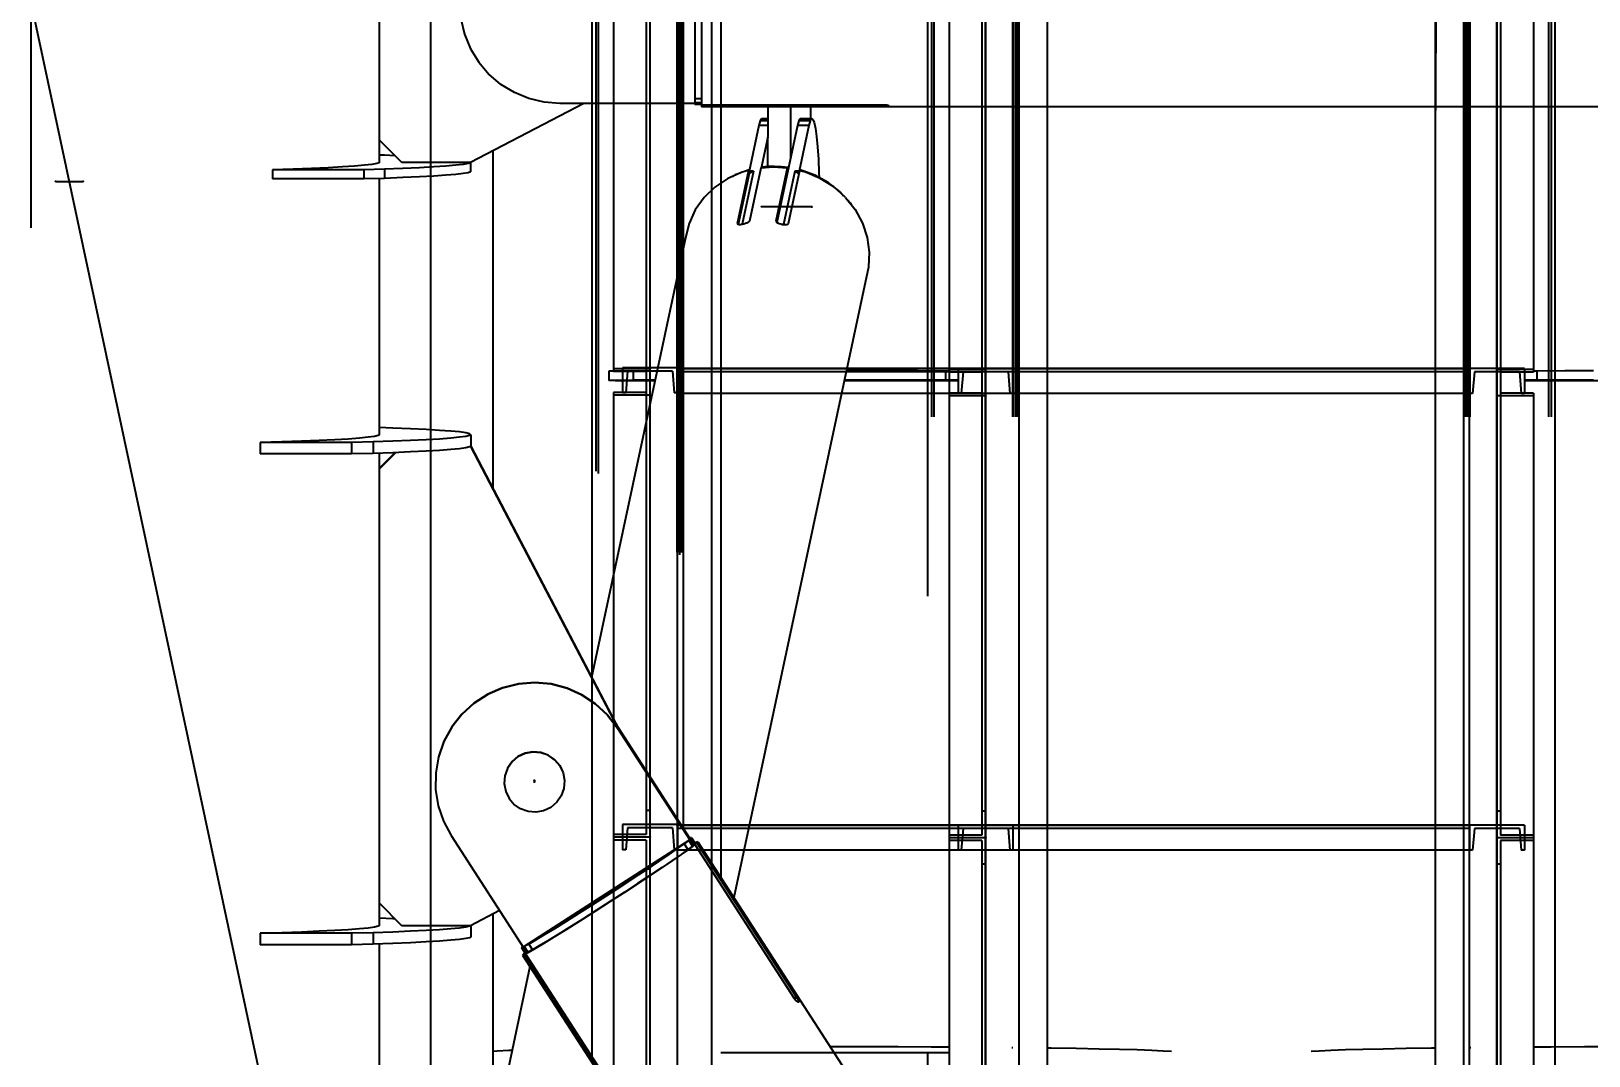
# Model space of a CAD drawing. Header units: millimetres. Extents: x 150209.93 to 150215.05, y 136675.65 to 136679.93.
# Drawn here: x 150211.2963 to 150211.3645, y 136677.5847 to 136677.6296 of the extents above; entities that cross this region are included whole.
import ezdxf

# ---------------------------------------------------------------- set-up
doc = ezdxf.new("R2010")
doc.units = ezdxf.units.MM
doc.header["$LTSCALE"] = 0.25
for name, pattern in [('CENTER', [50.8, 31.75, -6.35, 6.35, -6.35]), ('XKITLINE00', [0]), ('XKITLINE02', [4, 2, -2]), ('XKITLINE03', [6, 3, -1, 1, -1])]:
    doc.linetypes.add(name, pattern=pattern)
doc.styles.add('ROMANS', font='romans.shx')
doc.dimstyles.new('MD300', dxfattribs={"dimtxt": 2.5, "dimasz": 2.5, "dimexe": 1, "dimexo": 1, "dimgap": 0.5, "dimtad": 1, "dimdec": 1, "dimlfac": 50, "dimrnd": 0.5, "dimdsep": 46, "dimtxsty": 'ROMANS', "dimcen": 1, "dimclrd": 146, "dimclre": 146, "dimclrt": 30, "dimadec": 1, "dimazin": 2, "dimtfac": 1, "dimtdec": 1, "dimtmove": 0, "dimatfit": 1, "dimfxl": 1, "dimtolj": 1, "dimtzin": 0, "dimlwd": -1, "dimlwe": -1, "dimarcsym": 0})

# ---------------------------------------------------------------- blocks, each defined once
blk = doc.blocks.new('çatıı')
at = {"color": 8, "linetype": 'CENTER'}
for p, q in [((11840, 8951.04), (11840, 10620.27)), ((11927.5, 9590.27), (11927.5, 10410.27)), ((12370, 9180.27), (11840, 10000.27)), ((11927.5, 9590.27), (11840, 10000.27)), ((11840, 9180.27), (12013.55, 9993.5)), ((11845.37, 9961.1), (11851.34, 9961.09)), ((12010.93, 9955.52), (11999.97, 9955.55)), ((11950.2, 9829.94), (11950.2, 9829.61))]:
    blk.add_line(p, q, dxfattribs=at)
at = {"color": 116, "linetype": 'XKITLINE02', "true_color": 0x136734}
for p, q in [((12037.16, 10409.49), (12037.16, 9590.91)), ((12037.69, 10409.49), (12037.69, 9590.91)), ((12054.92, 10409.49), (12054.92, 9590.91)), ((12055, 10409.49), (12055.01, 9590.95)), ((12055, 10409.49), (12055, 9590.95)), ((12055.46, 10409.49), (12055.46, 9590.91)), ((12055.85, 10409.49), (12055.86, 9590.95)), ((12055.85, 10409.49), (12055.85, 9590.95)), ((12154.14, 10409.49), (12154.14, 9590.95)), ((12154.14, 10409.49), (12154.14, 9590.95)), ((12154.54, 10409.49), (12154.54, 9590.91)), ((12154.54, 10409.49), (12154.54, 9590.91)), ((12154.99, 10409.49), (12154.99, 9590.95)), ((12154.99, 10409.49), (12154.99, 9590.95)), ((12155.07, 10409.49), (12155.07, 9590.91)), ((12155.07, 10409.49), (12155.07, 9590.91)), ((12172.3, 10409.49), (12172.31, 9590.91)), ((12172.3, 10409.49), (12172.3, 9590.91)), ((12172.84, 10409.49), (12172.84, 9590.91)), ((12172.84, 10409.49), (12172.84, 9590.91)), ((11963.66, 10397.62), (11963.66, 9742.92)), ((11964.19, 10397.09), (11964.19, 9743.46)), ((11981.43, 10379.86), (11981.43, 9760.69)), ((11981.51, 10379.77), (11981.51, 9760.77)), ((11981.96, 10379.32), (11981.96, 9761.22)), ((11982.36, 10379.77), (11982.36, 9760.77)), ((11982.81, 10378.47), (11982.81, 9762.07)), ((11991.01, 10370.27), (11991.01, 9770.27)), ((12036.31, 10370.27), (12036.31, 9770.27)), ((11962.81, 10022.4), (11962.81, 9978.15)), ((11982.81, 10022.4), (11982.81, 9978.15)), ((11989.01, 10023.11), (11989.01, 9977.44)), ((11991.01, 10023.11), (11991.01, 9977.44)), ((12041.01, 10023.11), (12041.01, 9977.44)), ((12056.31, 10023.11), (12056.31, 9977.44)), ((12062.5, 10023.11), (12062.5, 9977.44)), ((12062.51, 10023.11), (12062.51, 9977.44)), ((12147.49, 10023.11), (12147.49, 9977.44)), ((12147.49, 10023.11), (12147.49, 9977.44)), ((12153.69, 10023.11), (12153.69, 9977.44)), ((12153.69, 10023.11), (12153.69, 9977.44)), ((12173.69, 10023.11), (12173.69, 9977.44)), ((12173.69, 10023.11), (12173.69, 9977.44)), ((11967.51, 10017.52), (11967.51, 9919.49)), ((11974.71, 10016.94), (11974.71, 9914.27)), ((11975.51, 10017.52), (11975.51, 9914.27)), ((12041.01, 10017.38), (12041.01, 9978.88)), ((12048.21, 10016.8), (12048.21, 9978.88)), ((12049.01, 10017.38), (12049.01, 9914.13)), ((12160.99, 10017.38), (12160.99, 9914.13)), ((12160.99, 10017.38), (12160.99, 9914.13)), ((12161.79, 10016.8), (12161.79, 9914.13)), ((12161.79, 10016.8), (12161.79, 9914.13)), ((12168.99, 10017.38), (12168.99, 9919.35)), ((12168.99, 10017.38), (12168.99, 9919.35)), ((11975.51, 10009.95), (11975.51, 9920.07)), ((12041.01, 9978.88), (12041.01, 9919.35)), ((12048.21, 9978.88), (12048.21, 9914.13)), ((12049.01, 9978.88), (12049.01, 9919.93)), ((11975.51, 9920.07), (11967.51, 9920.07)), ((11969.51, 9920.27), (11969.51, 9914.77)), ((11981.51, 9920.27), (11969.51, 9920.27)), ((11969.51, 9920.27), (11969.51, 9914.77)), ((11975.51, 9920.09), (11974.71, 9920.09)), ((11974.71, 9920.09), (11974.71, 9818.11)), ((11975.51, 9920.09), (11975.51, 9817.52)), ((11981.51, 9920.27), (11981.51, 9914.77)), ((11981.51, 9920.27), (11981.51, 9914.77)), ((11981.51, 9920.13), (11981.51, 9914.63)), ((11982.81, 9920.13), (11981.51, 9920.13)), ((12062.51, 9920.13), (11991.01, 9920.13)), ((12049.01, 9919.93), (12041.01, 9919.93)), ((12043.01, 9920.13), (12043.01, 9914.63)), ((12055.01, 9920.13), (12043.01, 9920.13)), ((12043.01, 9920.13), (12043.01, 9914.63)), ((12049.01, 9919.94), (12048.21, 9919.94)), ((12048.21, 9919.94), (12048.21, 9817.96)), ((12049.01, 9919.94), (12049.01, 9817.38)), ((12055.01, 9920.13), (12055.01, 9914.63)), ((12062.51, 9920.13), (12055.01, 9920.13)), ((12055.01, 9920.13), (12055.01, 9914.63)), ((12055.01, 9920.13), (12055.01, 9914.63)), ((12154.99, 9920.13), (12147.49, 9920.13)), ((12154.99, 9920.13), (12147.49, 9920.13)), ((12154.99, 9920.13), (12154.99, 9914.63)), ((12154.99, 9920.13), (12154.99, 9914.63)), ((12154.99, 9920.13), (12154.99, 9914.63)), ((12166.99, 9920.13), (12154.99, 9920.13)), ((12154.99, 9920.13), (12154.99, 9914.63)), ((12154.99, 9920.13), (12154.99, 9914.63)), ((12166.99, 9920.13), (12154.99, 9920.13)), ((12154.99, 9920.13), (12154.99, 9914.63)), ((12160.99, 9919.94), (12160.99, 9817.38)), ((12161.79, 9919.94), (12160.99, 9919.94)), ((12160.99, 9919.94), (12160.99, 9817.38)), ((12161.79, 9919.94), (12160.99, 9919.94)), ((12168.99, 9919.93), (12160.99, 9919.93)), ((12168.99, 9919.93), (12160.99, 9919.93)), ((12161.79, 9919.94), (12161.79, 9817.96)), ((12161.79, 9919.94), (12161.79, 9817.96)), ((12166.99, 9920.13), (12166.99, 9914.63)), ((12166.99, 9920.13), (12166.99, 9914.63)), ((12166.99, 9920.13), (12166.99, 9914.63)), ((12166.99, 9920.13), (12166.99, 9914.63)), ((11974.71, 9919.49), (11967.51, 9919.49)), ((11970.57, 9919.57), (11970.19, 9914.77)), ((11970.57, 9919.57), (11970.19, 9914.77)), ((11980.44, 9919.57), (11970.57, 9919.57)), ((11980.44, 9919.57), (11980.83, 9914.77)), ((11980.44, 9919.57), (11980.83, 9914.77)), ((12154.99, 9919.43), (11981.51, 9919.43)), ((12048.21, 9919.35), (12041.01, 9919.35)), ((12044.07, 9919.43), (12043.69, 9914.63)), ((12044.07, 9919.43), (12043.69, 9914.63)), ((12053.94, 9919.43), (12044.07, 9919.43)), ((12053.94, 9919.43), (12054.33, 9914.63)), ((12053.94, 9919.43), (12054.33, 9914.63)), ((12154.99, 9919.43), (12055.01, 9919.43)), ((12156.05, 9919.43), (12155.67, 9914.63)), ((12156.05, 9919.43), (12155.67, 9914.63)), ((12156.05, 9919.43), (12155.67, 9914.63)), ((12156.05, 9919.43), (12155.67, 9914.63)), ((12165.92, 9919.43), (12156.05, 9919.43)), ((12165.92, 9919.43), (12156.05, 9919.43)), ((12168.99, 9919.35), (12161.79, 9919.35)), ((12168.99, 9919.35), (12161.79, 9919.35)), ((12165.92, 9919.43), (12166.31, 9914.63)), ((12165.92, 9919.43), (12166.31, 9914.63)), ((12165.92, 9919.43), (12166.31, 9914.63)), ((12165.92, 9919.43), (12166.31, 9914.63)), ((11974.71, 9914.84), (11967.51, 9914.84)), ((11967.51, 9914.84), (11967.51, 9817.52)), ((11975.51, 9914.26), (11967.51, 9914.26)), ((11970.19, 9914.77), (11969.51, 9914.77)), ((11975.51, 9914.27), (11974.71, 9914.27)), ((11981.51, 9914.77), (11980.83, 9914.77)), ((11982.81, 9914.63), (11981.51, 9914.63)), ((12062.51, 9914.63), (11991.01, 9914.63)), ((12048.21, 9914.7), (12041.01, 9914.7)), ((12041.01, 9914.7), (12041.01, 9817.38)), ((12049.01, 9914.12), (12041.01, 9914.12)), ((12043.69, 9914.63), (12043.01, 9914.63)), ((12049.01, 9914.13), (12048.21, 9914.13)), ((12055.01, 9914.63), (12054.33, 9914.63)), ((12062.51, 9914.63), (12055.01, 9914.63)), ((12154.99, 9914.63), (12147.49, 9914.63)), ((12154.99, 9914.63), (12147.49, 9914.63)), ((12155.67, 9914.63), (12154.99, 9914.63)), ((12155.67, 9914.63), (12154.99, 9914.63)), ((12161.79, 9914.13), (12160.99, 9914.13)), ((12161.79, 9914.13), (12160.99, 9914.13)), ((12168.99, 9914.12), (12160.99, 9914.12)), ((12168.99, 9914.12), (12160.99, 9914.12)), ((12168.99, 9914.7), (12161.79, 9914.7)), ((12168.99, 9914.7), (12161.79, 9914.7)), ((12166.99, 9914.63), (12166.31, 9914.63)), ((12166.99, 9914.63), (12166.31, 9914.63)), ((12168.99, 9914.7), (12168.99, 9817.38)), ((12168.99, 9914.7), (12168.99, 9817.38)), ((11962.81, 9852.34), (11962.81, 9768.18)), ((11975.51, 9830.75), (11975.51, 9817.52)), ((11975.51, 9823.35), (11974.71, 9823.35)), ((12049.01, 9823.2), (12048.21, 9823.2)), ((12160.99, 9823.2), (12160.99, 9817.38)), ((12161.79, 9823.2), (12160.99, 9823.2)), ((12161.79, 9823.2), (12160.99, 9823.2)), ((12161.79, 9823.2), (12161.79, 9817.96)), ((11974.71, 9818.11), (11967.51, 9818.11)), ((11975.51, 9817.52), (11967.51, 9817.52)), ((11967.51, 9817.52), (11967.51, 9760.07)), ((11975.51, 9817.52), (11967.51, 9817.52)), ((11969.51, 9820.27), (11969.51, 9814.77)), ((11981.51, 9820.27), (11969.51, 9820.27)), ((11969.51, 9820.27), (11969.51, 9814.77)), ((11970.57, 9819.57), (11970.19, 9814.77)), ((11970.57, 9819.57), (11970.19, 9814.77)), ((11980.44, 9819.57), (11970.57, 9819.57)), ((11975.51, 9817.52), (11975.51, 9753.77)), ((11980.44, 9819.57), (11980.83, 9814.77)), ((11980.44, 9819.57), (11980.83, 9814.77)), ((11981.51, 9820.27), (11981.51, 9814.77)), ((11981.51, 9820.27), (11981.51, 9814.77)), ((11981.51, 9820.13), (11981.51, 9814.63)), ((11982.81, 9820.13), (11981.51, 9820.13)), ((12154.99, 9819.43), (11981.51, 9819.43)), ((12062.51, 9820.13), (11991.01, 9820.13)), ((12048.21, 9817.96), (12041.01, 9817.96)), ((12043.01, 9820.13), (12043.01, 9814.63)), ((12055.01, 9820.13), (12043.01, 9820.13)), ((12043.01, 9820.13), (12043.01, 9814.63)), ((12044.07, 9819.43), (12043.69, 9814.63)), ((12044.07, 9819.43), (12043.69, 9814.63)), ((12053.94, 9819.43), (12044.07, 9819.43)), ((12049.01, 9820.13), (12049.01, 9817.38)), ((12053.94, 9819.43), (12054.33, 9814.63)), ((12053.94, 9819.43), (12054.33, 9814.63)), ((12055.01, 9820.13), (12055.01, 9814.63)), ((12062.51, 9820.13), (12055.01, 9820.13)), ((12055.01, 9820.13), (12055.01, 9814.63)), ((12055.01, 9820.13), (12055.01, 9814.63)), ((12154.99, 9819.43), (12055.01, 9819.43)), ((12154.99, 9820.13), (12147.49, 9820.13)), ((12154.99, 9820.13), (12147.49, 9820.13)), ((12154.99, 9820.13), (12154.99, 9814.63)), ((12154.99, 9820.13), (12154.99, 9814.63)), ((12154.99, 9820.13), (12154.99, 9814.63)), ((12166.99, 9820.13), (12154.99, 9820.13)), ((12154.99, 9820.13), (12154.99, 9814.63)), ((12154.99, 9820.13), (12154.99, 9814.63)), ((12166.99, 9820.13), (12154.99, 9820.13)), ((12154.99, 9820.13), (12154.99, 9814.63)), ((12156.05, 9819.43), (12155.67, 9814.63)), ((12156.05, 9819.43), (12155.67, 9814.63)), ((12156.05, 9819.43), (12155.67, 9814.63)), ((12156.05, 9819.43), (12155.67, 9814.63)), ((12165.92, 9819.43), (12156.05, 9819.43)), ((12165.92, 9819.43), (12156.05, 9819.43)), ((12168.99, 9817.96), (12161.79, 9817.96)), ((12168.99, 9817.96), (12161.79, 9817.96)), ((12165.92, 9819.43), (12166.31, 9814.63)), ((12165.92, 9819.43), (12166.31, 9814.63)), ((12165.92, 9819.43), (12166.31, 9814.63)), ((12165.92, 9819.43), (12166.31, 9814.63)), ((12166.99, 9820.13), (12166.99, 9814.63)), ((12166.99, 9820.13), (12166.99, 9814.63)), ((12166.99, 9820.13), (12166.99, 9814.63)), ((12166.99, 9820.13), (12166.99, 9814.63)), ((12168.99, 9817.96), (12168.99, 9817.38)), ((11974.71, 9816.82), (11967.51, 9816.82)), ((11970.19, 9814.77), (11969.51, 9814.77)), ((11974.71, 9816.82), (11974.71, 9753.77)), ((11981.51, 9814.77), (11980.83, 9814.77)), ((11987.19, 9814.63), (11981.51, 9814.63)), ((12062.51, 9814.63), (11991.01, 9814.63)), ((12049.01, 9817.38), (12041.01, 9817.38)), ((12041.01, 9817.38), (12041.01, 9725.38)), ((12049.01, 9817.38), (12041.01, 9817.38)), ((12048.21, 9816.8), (12041.01, 9816.8)), ((12043.69, 9814.63), (12043.01, 9814.63)), ((12048.21, 9816.8), (12048.21, 9717.45)), ((12049.01, 9817.38), (12049.01, 9716.47)), ((12055.01, 9814.63), (12054.33, 9814.63)), ((12062.51, 9814.63), (12055.01, 9814.63)), ((12154.99, 9814.63), (12147.49, 9814.63)), ((12154.99, 9814.63), (12147.49, 9814.63)), ((12155.67, 9814.63), (12154.99, 9814.63)), ((12155.67, 9814.63), (12154.99, 9814.63)), ((12168.99, 9817.38), (12160.99, 9817.38)), ((12168.99, 9817.38), (12160.99, 9817.38)), ((12160.99, 9817.38), (12160.99, 9714.13)), ((12168.99, 9817.38), (12160.99, 9817.38)), ((12160.99, 9817.38), (12160.99, 9714.13)), ((12168.99, 9817.38), (12160.99, 9817.38)), ((12161.79, 9816.8), (12161.79, 9714.13)), ((12168.99, 9816.8), (12161.79, 9816.8)), ((12161.79, 9816.8), (12161.79, 9714.13)), ((12168.99, 9816.8), (12161.79, 9816.8)), ((12166.99, 9814.63), (12166.31, 9814.63)), ((12166.99, 9814.63), (12166.31, 9814.63)), ((12168.99, 9817.38), (12168.99, 9719.35)), ((12168.99, 9817.38), (12168.99, 9719.35)), ((11989.01, 9811.82), (11989.01, 9760.77)), ((12049.01, 9811.57), (12048.21, 9811.57)), ((12161.79, 9811.57), (12160.99, 9811.57)), ((12161.79, 9811.57), (12160.99, 9811.57)), ((11975.51, 9810.52), (11974.71, 9810.52)), ((12041.01, 9770.27), (11991.01, 9770.27))]:
    blk.add_line(p, q, dxfattribs=at)
at = {"color": 1, "linetype": 'XKITLINE03'}
for p, q in [((12049.01, 9590.91), (12049.01, 10409.49)), ((12055, 10409.49), (12055.01, 9590.95)), ((12055, 10409.49), (12055, 9590.95)), ((12154.99, 9590.95), (12154.99, 10409.49)), ((12154.99, 9590.95), (12154.99, 10409.49)), ((12160.99, 10409.49), (12160.99, 9590.91)), ((12160.99, 9590.91), (12160.99, 10409.49)), ((11981.51, 9760.77), (11981.51, 10379.77)), ((11975.51, 10017.52), (11975.51, 9920.07)), ((12049.01, 10017.38), (12049.01, 9919.93)), ((12160.99, 9919.93), (12160.99, 10017.38)), ((12160.99, 9919.93), (12160.99, 10017.38)), ((11981.51, 9920.27), (11981.51, 9920.27)), ((11981.51, 9920.13), (12154.99, 9920.13)), ((12055.01, 9920.13), (12154.99, 9920.13)), ((12055.01, 9920.13), (12055.01, 9920.13)), ((12154.99, 9920.13), (12154.99, 9920.13)), ((12154.99, 9920.13), (12154.99, 9920.13)), ((11975.51, 9914.26), (11975.51, 9817.52)), ((12049.01, 9914.12), (12049.01, 9817.38)), ((12160.99, 9817.38), (12160.99, 9914.12)), ((12160.99, 9817.38), (12160.99, 9914.12)), ((11975.51, 9817.52), (11975.51, 9760.77)), ((11981.51, 9820.27), (11981.51, 9820.27)), ((11981.51, 9820.13), (12154.99, 9820.13)), ((12055.01, 9820.13), (12154.99, 9820.13)), ((12055.01, 9820.13), (12055.01, 9820.13)), ((12154.99, 9820.13), (12154.99, 9820.13)), ((12154.99, 9820.13), (12154.99, 9820.13)), ((12049.01, 9817.38), (12049.01, 9719.93)), ((12160.99, 9719.93), (12160.99, 9817.38)), ((12160.99, 9719.93), (12160.99, 9817.38))]:
    blk.add_line(p, q, dxfattribs=at)
at = {"color": 8, "linetype": 'XKITLINE00'}
for p, q in [((11916.2, 10030.2), (11916.2, 9970.23)), ((11985.3, 10019.23), (11985.3, 9978.28)), ((11986.8, 10021.5), (11986.8, 9977.44)), ((11934.07, 9996.7), (11934.87, 9993.34)), ((11934.87, 9993.34), (11936.19, 9990.16)), ((11936.19, 9990.16), (11938, 9987.21)), ((11938, 9987.21), (11940.24, 9984.59)), ((11942.86, 9982.35), (11940.24, 9984.59)), ((11945.81, 9980.55), (11942.86, 9982.35)), ((11961.03, 9978.15), (11936.2, 9965.23)), ((11949, 9979.23), (11945.81, 9980.55)), ((11952.35, 9978.42), (11949, 9979.23)), ((11955.8, 9978.15), (11952.35, 9978.42)), ((11986.8, 9978.15), (11955.8, 9978.15)), ((11986.8, 9979.19), (11985.3, 9979.19)), ((11986.8, 9978.28), (11985.3, 9978.28)), ((11985.3, 9978.15), (11985.3, 9977.93)), ((11986.8, 9977.99), (11985.3, 9977.99)), ((11986.8, 9977.93), (11985.3, 9977.93)), ((12026.8, 9977.81), (11986.8, 9977.81)), ((12026.8, 9977.57), (11986.8, 9977.57)), ((12223.2, 9977.44), (11986.8, 9977.44)), ((11999.93, 9974.83), (11999.63, 9974.37)), ((12001.3, 9974.82), (11999.93, 9974.83)), ((12001.3, 9977.44), (12001.27, 9964.32)), ((12006.28, 9977.44), (12006.25, 9966.01)), ((12008.4, 9974.81), (12008.1, 9974.35)), ((12010.89, 9974.8), (12008.4, 9974.81)), ((12010.89, 9974.8), (12010.59, 9974.34)), ((12010.66, 9977.44), (12010.65, 9974.8)), ((12011.19, 9974.67), (12010.89, 9974.8)), ((12011.19, 9974.67), (12011.48, 9973.96)), ((12026.8, 9977.81), (12026.8, 9977.57)), ((12027.11, 9977.8), (12026.8, 9977.81)), ((12027.11, 9977.58), (12026.8, 9977.57)), ((12027.11, 9977.8), (12027.11, 9977.58)), ((12027.39, 9977.77), (12027.11, 9977.8)), ((12027.39, 9977.58), (12027.11, 9977.58)), ((12027.63, 9977.72), (12027.39, 9977.77)), ((12027.63, 9977.59), (12027.39, 9977.58)), ((12027.8, 9977.66), (12027.63, 9977.72)), ((12027.8, 9977.61), (12027.63, 9977.59)), ((12027.88, 9977.63), (12027.8, 9977.61)), ((12027.88, 9977.64), (12027.88, 9977.63)), ((11999.35, 9973.34), (11997.21, 9963.34)), ((11999.63, 9974.37), (11999.35, 9973.34)), ((12001.29, 9973.34), (11999.35, 9973.34)), ((12001.3, 9974.37), (11999.63, 9974.37)), ((12007.81, 9973.32), (12003.28, 9952.09)), ((12008.1, 9974.35), (12007.81, 9973.32)), ((12010.3, 9973.32), (12007.81, 9973.32)), ((12010.59, 9974.34), (12008.1, 9974.35)), ((12010.3, 9973.32), (12008.17, 9963.32)), ((12010.59, 9974.34), (12010.3, 9973.32)), ((12011.48, 9973.96), (12011.75, 9972.69)), ((12011.75, 9972.69), (12012, 9970.9)), ((11916.2, 9970.23), (11916.2, 9965.18)), ((11921.2, 9965.23), (11916.2, 9970.23)), ((11941.09, 9967.78), (11941.09, 9893.86)), ((12001.29, 9970.75), (11999.85, 9964.03)), ((12012, 9970.9), (12012.21, 9968.64)), ((12012.21, 9968.64), (12012.39, 9965.98)), ((11908.16, 9964.26), (11905.01, 9964.09)), ((11910.81, 9964.43), (11908.16, 9964.26)), ((11912.96, 9964.62), (11910.81, 9964.43)), ((11914.59, 9964.81), (11912.96, 9964.62)), ((11915.68, 9965), (11914.59, 9964.81)), ((11916.23, 9965.19), (11915.68, 9965)), ((11917.34, 9966.81), (11916.2, 9966.85)), ((11916.23, 9965.39), (11916.2, 9965.4)), ((11916.23, 9965.39), (11916.23, 9965.19)), ((11919.7, 9966.72), (11917.34, 9966.81)), ((11936.2, 9965.23), (11921.2, 9965.23)), ((11928.16, 9964.26), (11925.01, 9964.09)), ((11930.81, 9964.43), (11928.16, 9964.26)), ((11932.96, 9964.62), (11930.81, 9964.43)), ((11934.59, 9964.81), (11932.96, 9964.62)), ((11935.68, 9965), (11934.59, 9964.81)), ((11936.23, 9965.19), (11935.68, 9965)), ((11936.23, 9965.25), (11936.23, 9965.19)), ((11936.23, 9965.19), (11936.23, 9963.19)), ((12002.58, 9964.25), (11999.78, 9964.02)), ((12001.35, 9964.33), (11999.92, 9964.18)), ((12001.35, 9964.33), (12001.31, 9964.15)), ((12002.8, 9964.37), (12001.35, 9964.33)), ((12005.56, 9964.01), (12002.58, 9964.25)), ((12004.25, 9964.32), (12002.8, 9964.37)), ((12004.25, 9964.32), (12004.21, 9964.12)), ((12005.69, 9964.17), (12004.25, 9964.32)), ((12012.39, 9965.98), (12012.52, 9963)), ((11897.34, 9963.77), (11892.88, 9963.63)), ((11912.88, 9963.63), (11892.88, 9963.63)), ((11892.88, 9963.63), (11892.88, 9961.63)), ((11912.88, 9961.63), (11892.88, 9961.63)), ((11901.4, 9963.92), (11897.34, 9963.77)), ((11905.01, 9964.09), (11901.4, 9963.92)), ((11917.34, 9963.77), (11912.88, 9963.63)), ((11912.88, 9963.63), (11912.88, 9961.63)), ((11917.34, 9961.77), (11912.88, 9961.63)), ((11916.2, 9961.74), (11916.2, 9905.57)), ((11921.4, 9963.92), (11917.34, 9963.77)), ((11917.34, 9963.77), (11917.34, 9961.77)), ((11921.4, 9961.92), (11917.34, 9961.77)), ((11925.01, 9964.09), (11921.4, 9963.92)), ((11925.01, 9962.09), (11921.4, 9961.92)), ((11928.16, 9962.26), (11925.01, 9962.09)), ((11930.81, 9962.43), (11928.16, 9962.26)), ((11932.96, 9962.62), (11930.81, 9962.43)), ((11934.59, 9962.81), (11932.96, 9962.62)), ((11935.68, 9963), (11934.59, 9962.81)), ((11936.23, 9963.19), (11935.68, 9963)), ((11992.57, 9961.73), (11989.75, 9959.85)), ((11995.71, 9963.11), (11992.57, 9961.73)), ((11994.15, 9962.51), (11993.48, 9962.13)), ((11994.15, 9962.51), (11994.13, 9962.42)), ((11995.26, 9962.91), (11994.15, 9962.51)), ((11997.11, 9963.47), (11994.63, 9951.84)), ((11997.14, 9962.56), (11994.81, 9951.64)), ((11997.23, 9962.83), (11994.84, 9951.63)), ((11998.18, 9963.34), (11995.69, 9951.71)), ((11997.11, 9963.47), (11995.71, 9963.11)), ((11997.25, 9963.64), (11996.02, 9963.19)), ((11997.11, 9963.47), (11997.14, 9962.56)), ((11997.25, 9963.64), (11997.12, 9963.06)), ((11997.12, 9963.06), (11997.15, 9962.43)), ((11998.18, 9963.34), (11997.21, 9963.34)), ((11997.21, 9963.34), (11997.23, 9962.83)), ((11998.18, 9963.34), (11997.23, 9962.83)), ((11997.25, 9963.64), (11997.25, 9963.52)), ((11999.78, 9964.02), (11997.3, 9952.39)), ((11999.92, 9964.18), (11999.89, 9964.03)), ((12005.56, 9964.01), (12003.07, 9952.39)), ((12005.59, 9963.14), (12003.24, 9952.13)), ((12007.21, 9963.32), (12004.73, 9951.69)), ((12005.56, 9964.01), (12005.59, 9963.14)), ((12005.69, 9964.17), (12005.57, 9963.59)), ((12005.57, 9963.59), (12005.59, 9962.92)), ((12005.69, 9964.17), (12005.72, 9963.5)), ((12008.27, 9963.44), (12005.78, 9951.82)), ((12008.17, 9963.32), (12007.21, 9963.32)), ((12008.13, 9962.83), (12007.21, 9963.32)), ((12008.17, 9963.32), (12008.18, 9963.04)), ((12009.54, 9963.13), (12008.27, 9963.44)), ((12008.4, 9963.61), (12008.36, 9963.42)), ((12011.58, 9962.47), (12008.4, 9963.61)), ((12012.78, 9961.76), (12009.54, 9963.13)), ((12011.58, 9962.47), (12011.54, 9962.28)), ((12014.53, 9960.85), (12011.58, 9962.47)), ((12012.52, 9963), (12012.55, 9961.94)), ((12015.74, 9959.89), (12012.78, 9961.76)), ((12017.15, 9958.8), (12014.53, 9960.85)), ((11987.35, 9957.54), (11985.44, 9954.87)), ((11989.75, 9959.85), (11987.35, 9957.54)), ((12018.33, 9957.59), (12015.74, 9959.89)), ((12017.15, 9958.8), (12017.92, 9957.95)), ((12018.33, 9957.59), (12020.45, 9954.92)), ((11985.44, 9954.87), (11984.06, 9951.91)), ((12018.83, 9956.96), (12019.36, 9956.37)), ((12019.36, 9956.37), (12019.66, 9955.92)), ((12020.45, 9954.92), (12022.06, 9951.96)), ((11984.06, 9951.91), (11983.28, 9948.76)), ((11994.63, 9951.84), (11994.67, 9951.72)), ((11994.82, 9951.64), (11994.67, 9951.72)), ((11995.04, 9951.6), (11994.82, 9951.64)), ((11995.34, 9951.6), (11995.04, 9951.6)), ((11995.68, 9951.65), (11995.34, 9951.6)), ((11995.69, 9951.71), (11995.54, 9951.63)), ((11996.04, 9951.74), (11995.68, 9951.65)), ((11995.93, 9951.71), (11995.69, 9951.71)), ((11996.4, 9951.87), (11996.04, 9951.74)), ((11996.51, 9951.92), (11996.4, 9951.87)), ((11996.72, 9951.98), (11996.51, 9951.92)), ((11996.99, 9952.11), (11996.72, 9951.98)), ((11997.19, 9952.25), (11996.99, 9952.11)), ((11997.3, 9952.39), (11997.19, 9952.25)), ((12003.07, 9952.39), (12003.12, 9952.24)), ((12003.27, 9952.1), (12003.12, 9952.24)), ((12003.5, 9951.98), (12003.27, 9952.1)), ((12003.54, 9951.97), (12003.5, 9951.98)), ((12003.79, 9951.84), (12003.54, 9951.97)), ((12004.14, 9951.71), (12003.79, 9951.84)), ((12004.51, 9951.62), (12004.14, 9951.71)), ((12004.73, 9951.69), (12004.22, 9951.69)), ((12004.87, 9951.57), (12004.51, 9951.62)), ((12004.95, 9951.57), (12004.73, 9951.69)), ((12005.2, 9951.57), (12004.87, 9951.57)), ((12005.48, 9951.61), (12005.2, 9951.57)), ((12005.68, 9951.7), (12005.48, 9951.61)), ((12005.78, 9951.82), (12005.68, 9951.7)), ((12022.06, 9951.96), (12023.1, 9948.82)), ((11983.28, 9948.76), (11962.73, 9852.49)), ((12023.1, 9948.82), (12023.53, 9945.57)), ((12023.53, 9945.57), (12023.35, 9942.32)), ((12023.35, 9942.32), (11993.89, 9804.26)), ((11971.83, 9919.55), (11966.49, 9919.53)), ((11966.49, 9919.53), (11966.49, 9917.53)), ((11971.83, 9917.55), (11966.49, 9917.53)), ((11969.23, 9917.39), (11966.49, 9917.53)), ((11969.23, 9917.54), (11969.23, 9917.39)), ((11974.57, 9917.4), (11969.23, 9917.39)), ((11977.04, 9919.56), (11971.83, 9919.55)), ((11971.83, 9919.55), (11971.83, 9917.55)), ((11976.62, 9917.56), (11971.83, 9917.55)), ((11974.57, 9917.56), (11974.57, 9917.4)), ((11976.59, 9917.41), (11974.57, 9917.4)), ((12024.19, 9917.46), (12018.05, 9917.46)), ((12021.45, 9917.6), (12018.08, 9917.6)), ((12021.45, 9919.6), (12018.5, 9919.6)), ((12027.84, 9919.6), (12021.45, 9919.6)), ((12027.84, 9917.6), (12021.45, 9917.6)), ((12030.58, 9917.45), (12024.19, 9917.46)), ((12034.12, 9919.59), (12027.84, 9919.6)), ((12034.12, 9917.59), (12027.84, 9917.6)), ((12036.86, 9917.45), (12030.58, 9917.45)), ((12040.24, 9919.58), (12034.12, 9919.59)), ((12040.24, 9917.58), (12034.12, 9917.59)), ((12042.98, 9917.43), (12036.86, 9917.45)), ((12040.24, 9919.58), (12040.24, 9917.58)), ((12041.01, 9919.58), (12040.24, 9919.58)), ((12043.01, 9917.57), (12040.24, 9917.58)), ((12042.98, 9917.57), (12042.98, 9917.43)), ((12043.01, 9917.43), (12042.98, 9917.43)), ((12169.75, 9917.58), (12166.99, 9917.57)), ((12167.01, 9917.43), (12166.99, 9917.43)), ((12167.01, 9917.57), (12167.01, 9917.43)), ((12173.13, 9917.45), (12167.01, 9917.43)), ((12169.75, 9919.58), (12168.99, 9919.58)), ((12175.87, 9919.59), (12169.75, 9919.58)), ((12169.75, 9919.58), (12169.75, 9917.58)), ((12175.87, 9917.59), (12169.75, 9917.58)), ((12179.41, 9917.45), (12173.13, 9917.45)), ((12182.15, 9919.6), (12175.87, 9919.59)), ((12182.15, 9917.6), (12175.87, 9917.59)), ((12185.8, 9917.46), (12179.41, 9917.45)), ((11919.19, 9907.09), (11916.2, 9907.2)), ((11923.08, 9906.94), (11919.19, 9907.09)), ((11926.51, 9906.77), (11923.08, 9906.94)), ((11929.45, 9906.59), (11926.51, 9906.77)), ((11931.89, 9906.41), (11929.45, 9906.59)), ((11933.81, 9906.23), (11931.89, 9906.41)), ((11935.19, 9906.03), (11933.81, 9906.23)), ((11894.87, 9904.04), (11890.15, 9903.91)), ((11890.15, 9903.91), (11890.15, 9901.41)), ((11910.15, 9903.91), (11890.15, 9903.91)), ((11899.19, 9904.19), (11894.87, 9904.04)), ((11903.08, 9904.35), (11899.19, 9904.19)), ((11906.51, 9904.51), (11903.08, 9904.35)), ((11909.45, 9904.69), (11906.51, 9904.51)), ((11911.89, 9904.87), (11909.45, 9904.69)), ((11914.87, 9904.04), (11910.15, 9903.91)), ((11910.15, 9903.91), (11910.15, 9901.41)), ((11913.81, 9905.06), (11911.89, 9904.87)), ((11915.19, 9905.25), (11913.81, 9905.06)), ((11919.19, 9904.19), (11914.87, 9904.04)), ((11914.87, 9904.04), (11914.87, 9901.54)), ((11916.02, 9905.45), (11915.19, 9905.25)), ((11916.29, 9905.64), (11916.02, 9905.45)), ((11916.29, 9905.64), (11916.2, 9905.71)), ((11923.08, 9904.35), (11919.19, 9904.19)), ((11926.51, 9904.51), (11923.08, 9904.35)), ((11929.45, 9904.69), (11926.51, 9904.51)), ((11931.89, 9904.87), (11929.45, 9904.69)), ((11933.81, 9905.06), (11931.89, 9904.87)), ((11935.19, 9905.25), (11933.81, 9905.06)), ((11936.02, 9905.84), (11935.19, 9906.03)), ((11936.02, 9905.45), (11935.19, 9905.25)), ((11936.02, 9902.95), (11935.19, 9902.75)), ((11936.29, 9905.64), (11936.02, 9905.84)), ((11936.29, 9905.64), (11936.02, 9905.45)), ((11936.19, 9903.07), (11936.02, 9902.95)), ((11936.29, 9903.14), (11936.19, 9903.07)), ((11936.19, 9903.07), (11936.19, 9903.07)), ((11936.19, 9903.07), (11936.19, 9903.07)), ((11936.19, 9903.07), (11968.39, 9841.51)), ((11936.25, 9903.11), (11968.83, 9840.83)), ((11936.29, 9905.64), (11936.29, 9903.14)), ((11910.15, 9901.41), (11890.15, 9901.41)), ((11914.87, 9901.54), (11910.15, 9901.41)), ((11919.19, 9901.69), (11914.87, 9901.54)), ((11919.84, 9901.72), (11916.19, 9898.07)), ((11919.69, 9901.71), (11916.19, 9898.22)), ((11916.2, 9901.59), (11916.2, 9898.15)), ((11923.08, 9901.85), (11919.19, 9901.69)), ((11926.51, 9902.01), (11923.08, 9901.85)), ((11929.45, 9902.19), (11926.51, 9902.01)), ((11931.89, 9902.37), (11929.45, 9902.19)), ((11933.81, 9902.56), (11931.89, 9902.37)), ((11935.19, 9902.75), (11933.81, 9902.56)), ((11916.19, 9898.14), (11916.19, 9898.07)), ((11916.19, 9898.07), (11916.2, 9803.11)), ((11939.97, 9848.81), (11936.95, 9846.87)), ((11939.97, 9848.74), (11936.95, 9846.8)), ((11943.25, 9850.24), (11939.97, 9848.81)), ((11943.25, 9850.16), (11939.97, 9848.74)), ((11946.73, 9851.1), (11943.25, 9850.24)), ((11946.73, 9851.02), (11943.25, 9850.16)), ((11950.31, 9851.38), (11946.73, 9851.1)), ((11950.31, 9851.3), (11946.73, 9851.02)), ((11953.88, 9851.06), (11950.31, 9851.38)), ((11953.88, 9850.99), (11950.31, 9851.3)), ((11957.35, 9850.16), (11953.88, 9851.06)), ((11957.35, 9850.09), (11953.88, 9850.99)), ((11960.62, 9848.71), (11957.35, 9850.16)), ((11960.62, 9848.63), (11957.35, 9850.09)), ((11963.61, 9846.73), (11960.62, 9848.71)), ((11963.61, 9846.66), (11960.62, 9848.63)), ((11936.95, 9846.87), (11934.31, 9844.46)), ((11936.95, 9846.8), (11934.31, 9844.38)), ((11966.24, 9844.29), (11963.61, 9846.73)), ((11966.24, 9844.22), (11963.61, 9846.66)), ((11932.09, 9841.64), (11930.37, 9838.5)), ((11932.09, 9841.57), (11930.37, 9838.43)), ((11934.31, 9844.46), (11932.09, 9841.64)), ((11934.31, 9844.38), (11932.09, 9841.57)), ((11966.24, 9844.29), (11966.24, 9844.22)), ((11966.24, 9844.29), (11968.42, 9841.46)), ((11966.24, 9844.22), (11968.42, 9841.38)), ((11968.25, 9841.94), (11968.42, 9841.71)), ((11968.39, 9841.68), (11968.42, 9841.64)), ((11968.42, 9841.71), (11968.42, 9841.64)), ((11968.42, 9841.71), (11984.25, 9817.23)), ((11968.42, 9841.64), (11984.21, 9817.21)), ((11968.42, 9841.46), (11985.06, 9815.71)), ((11968.42, 9841.46), (11968.42, 9841.38)), ((11930.37, 9838.5), (11929.19, 9835.12)), ((11930.37, 9838.43), (11929.19, 9835.04)), ((11968.42, 9841.38), (11985.03, 9815.69)), ((11929.19, 9835.12), (11928.58, 9831.59)), ((11929.19, 9835.04), (11928.58, 9831.51)), ((11946.61, 9835.15), (11945.3, 9834.04)), ((11946.61, 9835.13), (11945.3, 9834.01)), ((11946.61, 9835.13), (11945.3, 9834.01)), ((11946.61, 9835.1), (11945.3, 9833.99)), ((11948.17, 9835.89), (11946.61, 9835.15)), ((11948.17, 9835.87), (11946.61, 9835.13)), ((11948.17, 9835.87), (11946.61, 9835.13)), ((11948.17, 9835.84), (11946.61, 9835.1)), ((11946.61, 9835.15), (11946.61, 9835.13)), ((11946.61, 9835.13), (11946.61, 9835.1)), ((11949.87, 9836.2), (11948.17, 9835.89)), ((11949.87, 9836.18), (11948.17, 9835.87)), ((11949.87, 9836.18), (11948.17, 9835.87)), ((11949.87, 9836.15), (11948.17, 9835.84)), ((11951.58, 9836.06), (11949.87, 9836.2)), ((11951.58, 9836.04), (11949.87, 9836.18)), ((11951.58, 9836.04), (11949.87, 9836.18)), ((11951.58, 9836.01), (11949.87, 9836.15)), ((11953.21, 9835.48), (11951.58, 9836.06)), ((11953.21, 9835.46), (11951.58, 9836.04)), ((11953.21, 9835.46), (11951.58, 9836.04)), ((11953.21, 9835.43), (11951.58, 9836.01)), ((11954.62, 9834.5), (11953.21, 9835.48)), ((11954.62, 9834.48), (11953.21, 9835.46)), ((11954.62, 9834.48), (11953.21, 9835.46)), ((11954.62, 9834.45), (11953.21, 9835.43)), ((11928.58, 9831.51), (11928.56, 9827.93)), ((11944.32, 9832.57), (11943.74, 9830.95)), ((11945.3, 9834.04), (11944.32, 9832.62)), ((11945.3, 9834.01), (11944.32, 9832.6)), ((11945.3, 9834.01), (11944.32, 9832.6)), ((11945.3, 9833.99), (11944.32, 9832.57)), ((11954.62, 9834.5), (11955.74, 9833.19)), ((11954.62, 9834.48), (11955.74, 9833.17)), ((11954.62, 9834.48), (11955.74, 9833.17)), ((11954.62, 9834.45), (11955.74, 9833.14)), ((11955.74, 9833.19), (11955.74, 9833.17)), ((11955.74, 9833.19), (11956.48, 9831.63)), ((11955.74, 9833.17), (11956.48, 9831.61)), ((11955.74, 9833.17), (11956.48, 9831.61)), ((11955.74, 9833.17), (11955.74, 9833.14)), ((11955.74, 9833.14), (11956.48, 9831.59)), ((11956.48, 9831.59), (11956.79, 9829.89)), ((11928.56, 9827.93), (11929.13, 9824.39)), ((11943.74, 9830.95), (11943.6, 9829.23)), ((11943.6, 9829.23), (11943.91, 9827.54)), ((11956.65, 9828.18), (11956.07, 9826.55)), ((11956.79, 9829.89), (11956.65, 9828.18)), ((11929.13, 9824.39), (11930.28, 9821)), ((11943.91, 9827.54), (11944.65, 9825.98)), ((11944.65, 9825.98), (11945.77, 9824.67)), ((11947.19, 9823.69), (11945.77, 9824.67)), ((11955.09, 9825.14), (11953.78, 9824.02)), ((11956.07, 9826.55), (11955.09, 9825.14)), ((11930.28, 9821), (11931.97, 9817.84)), ((11948.81, 9823.11), (11947.19, 9823.69)), ((11950.53, 9822.97), (11948.81, 9823.11)), ((11952.22, 9823.28), (11950.53, 9822.97)), ((11953.78, 9824.02), (11952.22, 9823.28)), ((11931.97, 9817.84), (11948.57, 9792.15)), ((11983.99, 9816.8), (11947.99, 9793.55)), ((11981.5, 9815), (11979.61, 9813.69)), ((11982.97, 9816.04), (11981.5, 9815)), ((11983.42, 9814.47), (11981.5, 9813.14)), ((11983.79, 9814.78), (11982.32, 9813.74)), ((11983.99, 9816.8), (11982.97, 9816.04)), ((11982.97, 9816.04), (11983.79, 9814.78)), ((11984.84, 9815.5), (11983.42, 9814.47)), ((11984.8, 9815.54), (11983.79, 9814.78)), ((11983.99, 9816.8), (11984.8, 9815.54)), ((11984.43, 9817.34), (11984.13, 9817.15)), ((11984.43, 9817.17), (11984.21, 9817.03)), ((11984.55, 9817.38), (11984.43, 9817.34)), ((11984.55, 9817.29), (11984.43, 9817.17)), ((11984.43, 9817.17), (11985.24, 9815.91)), ((11984.59, 9817.36), (11984.55, 9817.38)), ((11984.59, 9817.36), (11984.55, 9817.29)), ((11984.55, 9817.29), (11985.37, 9816.03)), ((11984.59, 9817.36), (11985.41, 9816.1)), ((11985.33, 9815.88), (11984.8, 9815.54)), ((11985.03, 9815.69), (11984.8, 9815.54)), ((11985.33, 9815.88), (11984.84, 9815.5)), ((11985.78, 9816.25), (11985.03, 9815.77)), ((11985.24, 9815.91), (11985.03, 9815.77)), ((11985.03, 9815.72), (11985.04, 9815.7)), ((11985.37, 9816.03), (11985.24, 9815.91)), ((11985.33, 9815.88), (12007.04, 9782.3)), ((11985.78, 9816.43), (11985.37, 9816.16)), ((11985.41, 9816.1), (11985.37, 9816.03)), ((11985.99, 9816.48), (11985.78, 9816.43)), ((11985.99, 9816.48), (11985.78, 9816.25)), ((11985.78, 9816.25), (12007.49, 9782.67)), ((11985.99, 9816.48), (12262.38, 9388.86)), ((11977.36, 9812.16), (11974.79, 9810.44)), ((11978.17, 9810.9), (11975.61, 9809.18)), ((11979.14, 9811.52), (11976.4, 9809.69)), ((11979.61, 9813.69), (11977.36, 9812.16)), ((11980.43, 9812.43), (11978.17, 9810.9)), ((11981.5, 9813.14), (11979.14, 9811.52)), ((11982.32, 9813.74), (11980.43, 9812.43)), ((11971.99, 9808.59), (11969.03, 9806.65)), ((11972.81, 9807.33), (11969.85, 9805.39)), ((11973.36, 9807.68), (11970.13, 9805.56)), ((11974.79, 9810.44), (11971.99, 9808.59)), ((11975.61, 9809.18), (11972.81, 9807.33)), ((11976.4, 9809.69), (11973.36, 9807.68)), ((11965.99, 9804.68), (11962.94, 9802.72)), ((11969.03, 9806.65), (11965.99, 9804.68)), ((11970.13, 9805.56), (11966.8, 9803.4)), ((11969.85, 9805.39), (11966.8, 9803.42)), ((11916.2, 9803.11), (11916.2, 9798.12)), ((11921.2, 9798.12), (11916.2, 9803.11)), ((11942.58, 9801.43), (11936.2, 9798.12)), ((11941.09, 9800.66), (11941.09, 9653.69)), ((11959.98, 9800.83), (11957.18, 9799.07)), ((11962.94, 9802.72), (11959.98, 9800.83)), ((11963.47, 9801.25), (11960.24, 9799.2)), ((11963.76, 9801.46), (11960.79, 9799.57)), ((11966.8, 9803.4), (11963.47, 9801.25)), ((11966.8, 9803.42), (11963.76, 9801.46)), ((11906.51, 9797.06), (11903.08, 9796.9)), ((11909.45, 9797.24), (11906.51, 9797.06)), ((11911.89, 9797.42), (11909.45, 9797.24)), ((11913.81, 9797.61), (11911.89, 9797.42)), ((11915.19, 9797.8), (11913.81, 9797.61)), ((11916.02, 9797.99), (11915.19, 9797.8)), ((11916.3, 9798.19), (11916.02, 9797.99)), ((11919.19, 9799.64), (11916.2, 9799.75)), ((11916.3, 9798.19), (11916.2, 9798.26)), ((11919.69, 9799.62), (11919.19, 9799.64)), ((11936.2, 9798.12), (11921.2, 9798.12)), ((11926.51, 9797.06), (11923.08, 9796.9)), ((11929.45, 9797.24), (11926.51, 9797.06)), ((11931.89, 9797.42), (11929.45, 9797.24)), ((11933.81, 9797.61), (11931.89, 9797.42)), ((11935.19, 9797.8), (11933.81, 9797.61)), ((11936.02, 9797.99), (11935.19, 9797.8)), ((11936.19, 9798.12), (11936.02, 9797.99)), ((11936.3, 9798.17), (11936.3, 9795.69)), ((11954.62, 9797.47), (11952.36, 9796.09)), ((11957.2, 9797.29), (11954.46, 9795.59)), ((11957.18, 9799.07), (11954.62, 9797.47)), ((11957.99, 9797.81), (11955.43, 9796.21)), ((11960.24, 9799.2), (11957.2, 9797.29)), ((11960.79, 9799.57), (11957.99, 9797.81)), ((11894.87, 9796.59), (11890.15, 9796.46)), ((11890.15, 9796.46), (11890.15, 9793.96)), ((11910.15, 9796.46), (11890.15, 9796.46)), ((11910.15, 9793.96), (11890.15, 9793.96)), ((11899.19, 9796.74), (11894.87, 9796.59)), ((11903.08, 9796.9), (11899.19, 9796.74)), ((11914.87, 9796.59), (11910.15, 9796.46)), ((11910.15, 9796.46), (11910.15, 9793.96)), ((11914.87, 9794.09), (11910.15, 9793.96)), ((11919.19, 9796.74), (11914.87, 9796.59)), ((11914.87, 9796.59), (11914.87, 9794.09)), ((11919.19, 9794.24), (11914.87, 9794.09)), ((11916.2, 9794.14), (11916.2, 9217.15)), ((11923.08, 9796.9), (11919.19, 9796.74)), ((11923.08, 9794.4), (11919.19, 9794.24)), ((11926.51, 9794.56), (11923.08, 9794.4)), ((11929.45, 9794.74), (11926.51, 9794.56)), ((11931.89, 9794.92), (11929.45, 9794.74)), ((11933.81, 9795.11), (11931.89, 9794.92)), ((11935.19, 9795.3), (11933.81, 9795.11)), ((11936.02, 9795.5), (11935.19, 9795.3)), ((11936.3, 9795.69), (11936.02, 9795.5)), ((11949, 9794.1), (11947.99, 9793.55)), ((11950.47, 9794.96), (11949, 9794.1)), ((11949, 9794.1), (11949.81, 9792.84)), ((11951.28, 9793.7), (11949.81, 9792.84)), ((11952.1, 9794.15), (11950.18, 9793.01)), ((11952.36, 9796.09), (11950.47, 9794.96)), ((11953.17, 9794.83), (11951.28, 9793.7)), ((11954.46, 9795.59), (11952.1, 9794.15)), ((11955.43, 9796.21), (11953.17, 9794.83)), ((11947.42, 9793.4), (11947.38, 9793.33)), ((11947.38, 9793.33), (11948.2, 9792.07)), ((11947.42, 9793.31), (11947.38, 9793.33)), ((11947.54, 9793.52), (11947.42, 9793.4)), ((11947.54, 9793.35), (11947.42, 9793.31)), ((11947.42, 9793.31), (11948.24, 9792.05)), ((11947.64, 9793.59), (11947.54, 9793.52)), ((11947.72, 9793.46), (11947.54, 9793.35)), ((11947.54, 9793.35), (11948.36, 9792.09)), ((11947.82, 9791.92), (11947.61, 9791.69)), ((11947.82, 9791.74), (11947.61, 9791.69)), ((11947.61, 9791.69), (12224, 9364.07)), ((11948.54, 9792.2), (11947.82, 9791.74)), ((11948.16, 9792.13), (11947.82, 9791.92)), ((11947.82, 9791.74), (11969.53, 9758.16)), ((11947.99, 9793.55), (11948.8, 9792.29)), ((11948.24, 9792.05), (11948.2, 9792.07)), ((11948.36, 9792.09), (11948.24, 9792.05)), ((11948.8, 9792.29), (11948.27, 9791.95)), ((11948.76, 9792.2), (11948.27, 9791.95)), ((11948.27, 9791.95), (11969.97, 9758.37)), ((11948.54, 9792.2), (11948.36, 9792.09)), ((11948.8, 9792.3), (11948.57, 9792.15)), ((11950.18, 9793.01), (11948.76, 9792.2)), ((11949.81, 9792.84), (11948.8, 9792.29)), ((11949.22, 9789.19), (11941.09, 9751.1)), ((12007.49, 9782.67), (12007, 9782.36)), ((12007.04, 9782.3), (12007.24, 9782.02)), ((12007.67, 9782.37), (12007.2, 9782.07)), ((12007.24, 9782.02), (12007.45, 9781.77)), ((12007.65, 9781.57), (12007.45, 9781.77)), ((12007.49, 9782.67), (12007.67, 9782.37)), ((12007.83, 9781.44), (12007.65, 9781.57)), ((12007.67, 9782.37), (12007.84, 9782.09)), ((12007.97, 9781.38), (12007.83, 9781.44)), ((12007.84, 9782.09), (12007.98, 9781.84)), ((12008.08, 9781.41), (12007.97, 9781.38)), ((12007.98, 9781.84), (12008.07, 9781.64)), ((12008.07, 9781.64), (12008.12, 9781.5)), ((12008.12, 9781.49), (12008.08, 9781.41)), ((11942.08, 9770.67), (11941.09, 9770.6)), ((11942.08, 9770.67), (11941.09, 9770.6)), ((11944.6, 9770.79), (11942.08, 9770.67)), ((11944.6, 9770.79), (11942.08, 9770.67)), ((11945.3, 9770.82), (11944.6, 9770.79)), ((11945.3, 9770.82), (11944.6, 9770.79)), ((12022.46, 9771.6), (12015, 9771.61)), ((12029.86, 9771.58), (12022.46, 9771.6)), ((12037.12, 9771.55), (12029.86, 9771.58)), ((12037.12, 9771.55), (12029.86, 9771.58)), ((12041.01, 9771.53), (12037.12, 9771.55)), ((12041.01, 9771.53), (12037.12, 9771.55)), ((12055, 9771.41), (12054.72, 9771.41)), ((12055, 9771.41), (12054.72, 9771.41)), ((12063.34, 9771.31), (12062.5, 9771.32)), ((12063.34, 9771.31), (12062.5, 9771.32)), ((12068.88, 9771.22), (12063.34, 9771.31)), ((12068.88, 9771.22), (12063.34, 9771.31)), ((12073.9, 9771.12), (12068.88, 9771.22)), ((12073.9, 9771.12), (12068.88, 9771.22)), ((12078.35, 9771.02), (12073.9, 9771.12)), ((12078.35, 9771.02), (12073.9, 9771.12)), ((12082.2, 9770.91), (12078.35, 9771.02)), ((12082.2, 9770.91), (12078.35, 9771.02)), ((12085.39, 9770.79), (12082.2, 9770.91)), ((12085.39, 9770.79), (12082.2, 9770.91)), ((12087.91, 9770.67), (12085.39, 9770.79)), ((12087.91, 9770.67), (12085.39, 9770.79)), ((12089.71, 9770.55), (12087.91, 9770.67)), ((12089.71, 9770.55), (12087.91, 9770.67)), ((12122.08, 9770.67), (12120.28, 9770.55)), ((12122.08, 9770.67), (12120.28, 9770.55)), ((12124.6, 9770.79), (12122.08, 9770.67)), ((12124.6, 9770.79), (12122.08, 9770.67)), ((12127.79, 9770.91), (12124.6, 9770.79)), ((12127.79, 9770.91), (12124.6, 9770.79)), ((12131.64, 9771.02), (12127.79, 9770.91)), ((12131.64, 9771.02), (12127.79, 9770.91)), ((12136.09, 9771.12), (12131.64, 9771.02)), ((12136.09, 9771.12), (12131.64, 9771.02)), ((12141.11, 9771.22), (12136.09, 9771.12)), ((12141.11, 9771.22), (12136.09, 9771.12)), ((12146.65, 9771.31), (12141.11, 9771.22)), ((12146.65, 9771.31), (12141.11, 9771.22)), ((12147.49, 9771.32), (12146.65, 9771.31)), ((12147.49, 9771.32), (12146.65, 9771.31)), ((12155.27, 9771.41), (12154.99, 9771.41)), ((12155.27, 9771.41), (12154.99, 9771.41)), ((12172.88, 9771.55), (12168.99, 9771.53)), ((12172.88, 9771.55), (12168.99, 9771.53)), ((12180.13, 9771.58), (12172.88, 9771.55)), ((12180.13, 9771.58), (12172.88, 9771.55)), ((12187.53, 9771.6), (12180.13, 9771.58))]:
    blk.add_line(p, q, dxfattribs=at)
at = {"color": 7, "linetype": 'XKITLINE00'}
for p, q in [((11962.81, 9978.15), (11962.81, 9852.34)), ((11982.81, 9978.15), (11982.81, 9819.46)), ((11989.01, 9977.44), (11989.01, 9811.82)), ((11991.01, 9977.44), (11991.01, 9808.72)), ((12041.01, 9977.44), (12041.01, 9770.27)), ((12056.31, 9977.44), (12056.31, 9707.69)), ((12062.5, 9977.44), (12062.5, 9698.1)), ((12062.51, 9977.44), (12062.51, 9698.1)), ((12147.49, 9977.44), (12147.49, 9590.95)), ((12147.49, 9977.44), (12147.49, 9590.95)), ((12153.69, 9977.44), (12153.69, 9590.91)), ((12153.69, 9977.44), (12153.69, 9590.91)), ((12173.69, 9977.44), (12173.69, 9590.91)), ((12173.69, 9977.44), (12173.69, 9590.91)), ((11991.01, 9920.13), (11982.81, 9920.13)), ((12147.49, 9920.13), (12062.51, 9920.13)), ((12147.49, 9920.13), (12062.51, 9920.13)), ((11991.01, 9914.63), (11982.81, 9914.63)), ((12147.49, 9914.63), (12062.51, 9914.63)), ((12147.49, 9914.63), (12062.51, 9914.63)), ((11991.01, 9820.13), (11982.81, 9820.13)), ((12147.49, 9820.13), (12062.51, 9820.13)), ((12147.49, 9820.13), (12062.51, 9820.13)), ((11991.01, 9814.63), (11987.19, 9814.63)), ((12147.49, 9814.63), (12062.51, 9814.63)), ((12147.49, 9814.63), (12062.51, 9814.63)), ((12041.01, 9770.27), (12015.86, 9770.27)), ((12036.31, 9770.27), (12036.31, 9738.64))]:
    blk.add_line(p, q, dxfattribs=at)
at = {"color": 8, "linetype": 'XKITLINE00'}
for centre in [(11845.37, 9961.1), (11851.34, 9961.09), (11999.97, 9955.55), (12010.93, 9955.52), (11950.2, 9829.94), (11950.2, 9829.61)]:
    blk.add_circle(centre, 0.05, dxfattribs=at)
at = {"color": 1, "linetype": 'XKITLINE00'}
for centre in [(11975.51, 9920.07), (11981.51, 9920.27), (11981.51, 9920.13), (12049.01, 9919.93), (12055.01, 9920.13), (12055.01, 9920.13), (12154.99, 9920.13), (12154.99, 9920.13), (12154.99, 9920.13), (12154.99, 9920.13), (12160.99, 9919.93), (12160.99, 9919.93), (11975.51, 9914.26), (12049.01, 9914.12), (12160.99, 9914.12), (12160.99, 9914.12), (11975.51, 9817.52), (11975.51, 9817.52), (11981.51, 9820.27), (11981.51, 9820.13), (12055.01, 9820.13), (12055.01, 9820.13), (12154.99, 9820.13), (12154.99, 9820.13), (12154.99, 9820.13), (12154.99, 9820.13), (12049.01, 9817.38), (12049.01, 9817.38), (12160.99, 9817.38), (12160.99, 9817.38), (12160.99, 9817.38), (12160.99, 9817.38)]:
    blk.add_circle(centre, 0.05, dxfattribs=at)
blk = doc.blocks.new('*D4')
at = {"color": 146, "transparency": 16777216}
for p, q in [((150211.389635, 136678.626031), (150212.053944, 136678.624802)), ((150211.358006, 136677.744973), (150211.357786, 136677.626088)), ((150212.082314, 136677.743633), (150212.082095, 136677.624748))]:
    blk.add_line(p, q, dxfattribs=at)
for points in [[(150211.389644, 136678.631031), (150211.389626, 136678.621031), (150211.359635, 136678.626086)], [(150212.053953, 136678.629802), (150212.053935, 136678.619802), (150212.083944, 136678.624747)]]:
    blk.add_solid(points, dxfattribs=at)
at = {"layer": 'DEFPOINTS', "color": 0, "transparency": 16777216}
for p in [(150211.359855, 136678.744971), (150212.084164, 136678.743631), (150212.083944, 136678.624747)]:
    blk.add_point(p, dxfattribs=at)
at = {"color": 30, "transparency": 16777216, "insert": (150211.721836, 136678.650416), "char_height": 0.03, "attachment_point": 5, "rotation": 359.89403, "style": 'ROMANS'}
blk.add_mtext('\\A1;36', dxfattribs=at)

msp = doc.modelspace()

# ---------------------------------------------------------------- block references
at = {"xscale": 0.0002000170049888334, "yscale": 0.0002000170049888334, "zscale": 0.0002000170049888334}
msp.add_blockref('çatıı', (150208.928067, 136675.630592), dxfattribs=at)

# ---------------------------------------------------------------- dimensions: what is measured, and where the dimension line sits
dim = msp.add_aligned_dim(p1=(150211.359855, 136678.744971), p2=(150212.084164, 136678.743631), distance=-0.118885, dimstyle='MD300', override={"dimtxt": 0.03, "dimasz": 0.03, "dimgap": 0.01})
dim.commit()
dim.dimension.update_dxf_attribs({"geometry": '*D4', "text_midpoint": (150211.721836, 136678.650416)})

doc.saveas('drawing.dxf')
